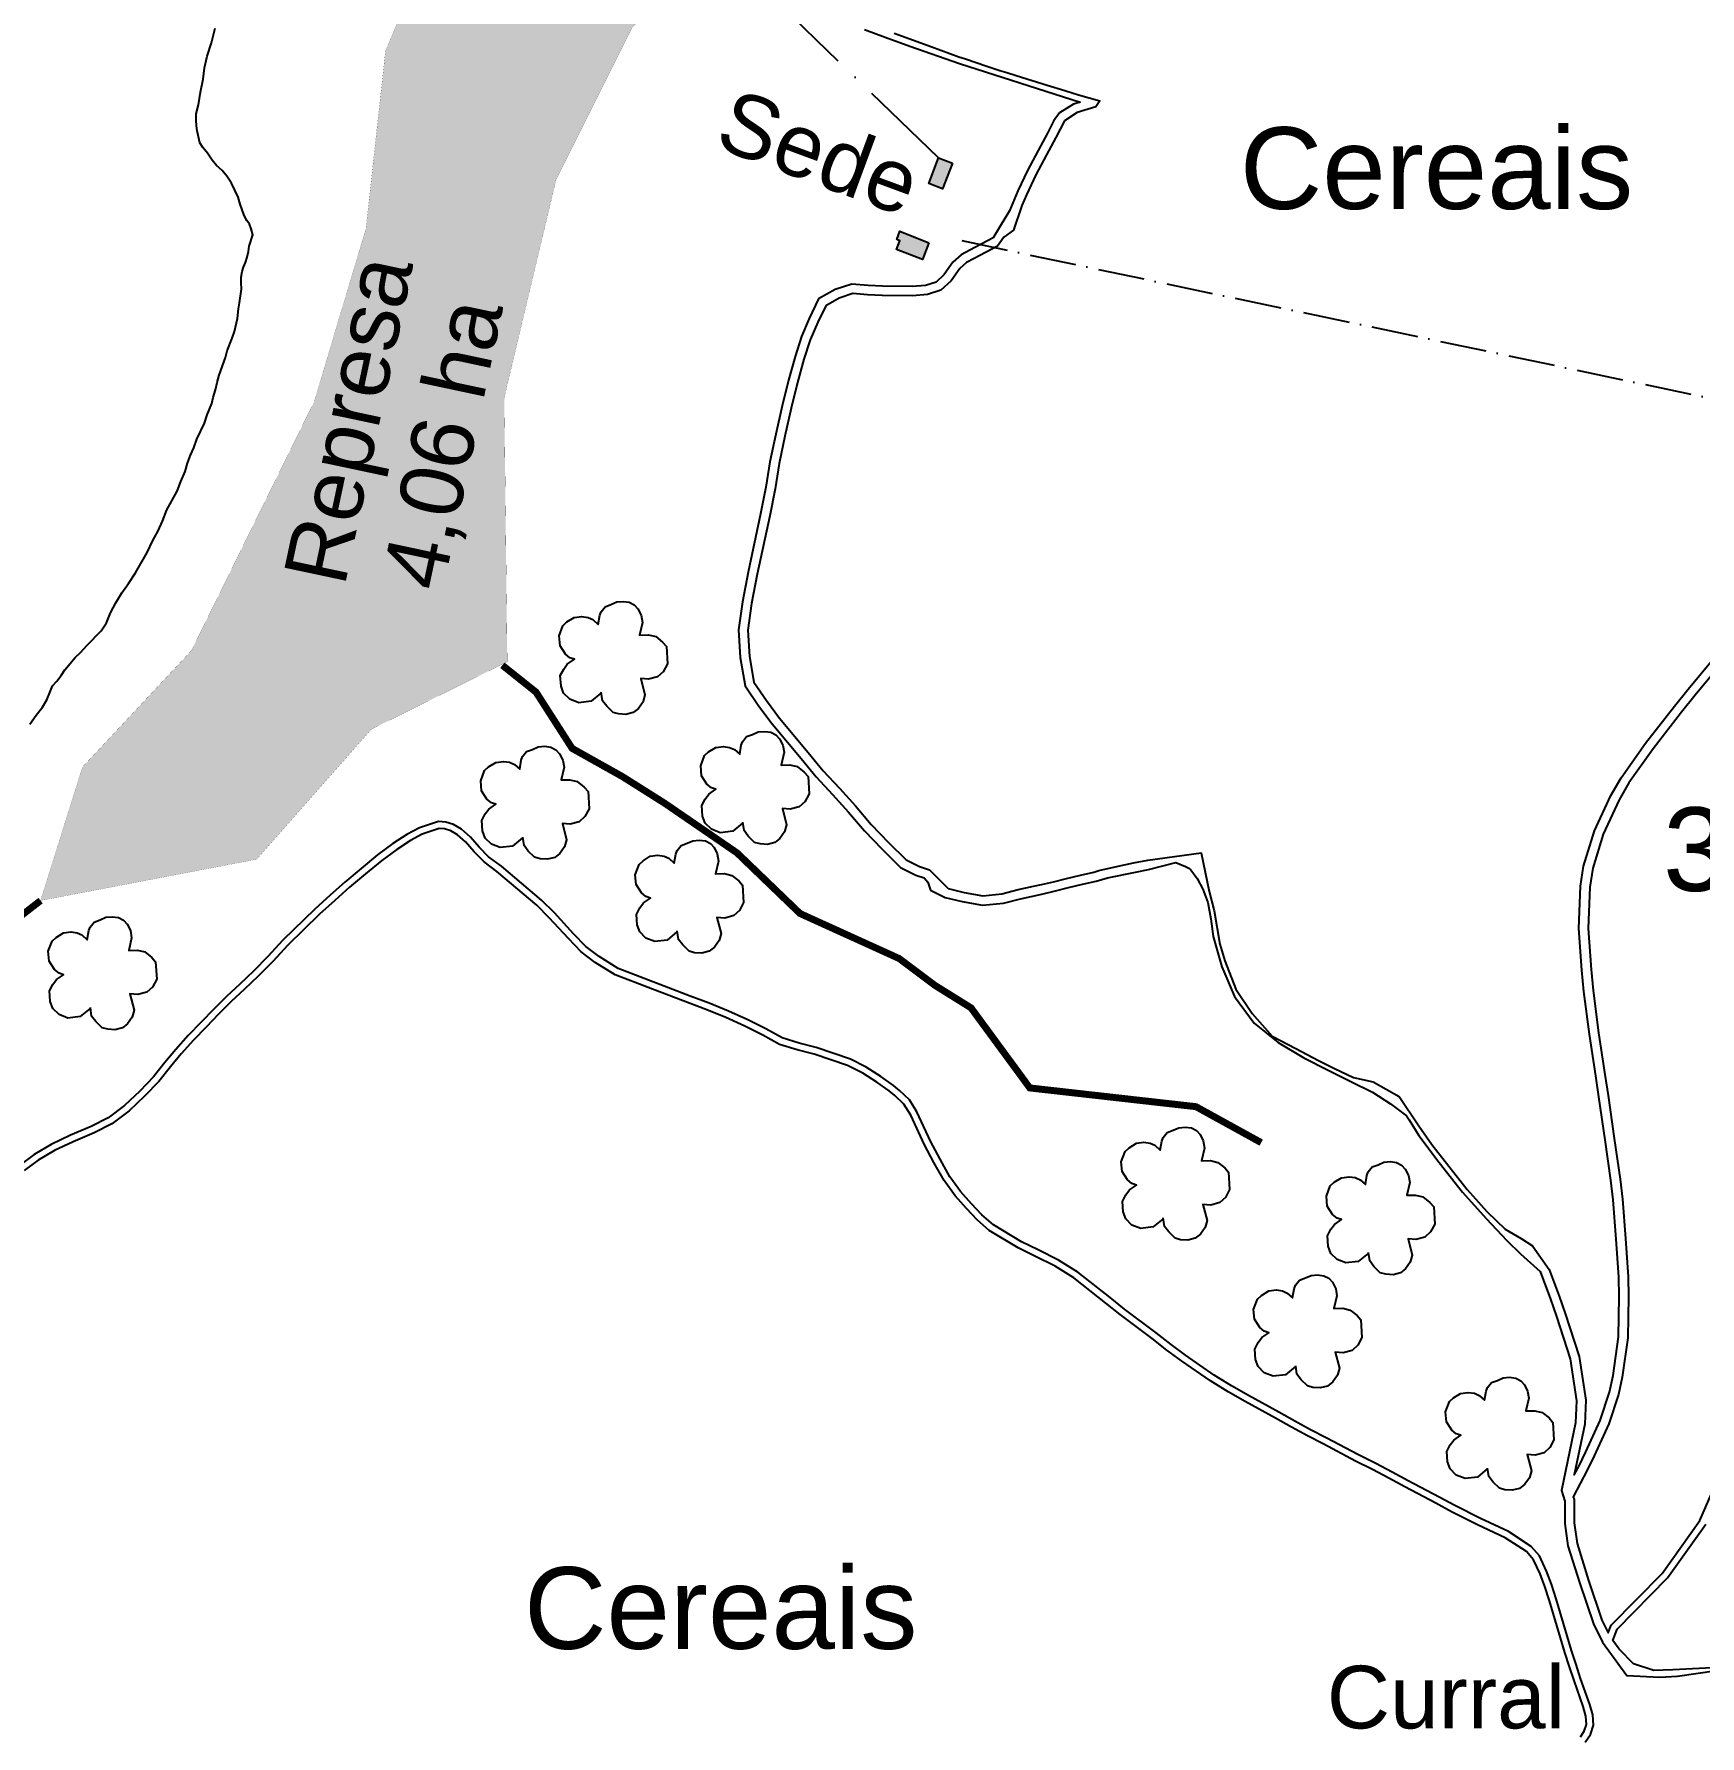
# Model space of a CAD drawing. Header units: inches. Extents: x 729142 to 736360, y 7830028 to 7835131.
# Drawn here: x 731912 to 732629, y 7831917 to 7832650 of the extents above; entities that cross this region are included whole.
import ezdxf
from ezdxf.enums import TextEntityAlignment as Align

# ---------------------------------------------------------------- set-up
doc = ezdxf.new("R2010")
doc.units = ezdxf.units.IN
doc.header["$MEASUREMENT"] = 0
for name, pattern in [('CONTINUO', [0]), ('LIN0', [0]), ('LIN3', [30, 20, -5, 0, -5])]:
    doc.linetypes.add(name, pattern=pattern)
for name, color, linetype in [('0114000387', 1, 'Continuous'), ('0114000387034', 5, 'Continuous'), ('0114000387104', 5, 'Continuous'), ('0114000387155', 5, 'Continuous'), ('_HACHURA REPRESA', 4, 'Continuous'), ('_HACHURA SEDE', 9, 'Continuous'), ('carreador', 94, 'Continuous'), ('CURSOS D AGUA', 174, 'Continuous'), ('MATO', 7, 'Continuous'), ('REDE ELETRICA', 7, 'Continuous'), ('REPRESA', 7, 'Continuous'), ('SEDE', 7, 'Continuous'), ('TEXTOS', 7, 'Continuous')]:
    doc.layers.add(name, color=color, linetype=linetype)
doc.styles.add('ARIAL', font='arial.ttf', dxfattribs={"height": 10})
doc.styles.add('tGArial11', font='arial.ttf', dxfattribs={"height": 0.0017})

msp = doc.modelspace()

# ---------------------------------------------------------------- hatches: boundary and pattern name
at = {"layer": '_HACHURA REPRESA'}
h = msp.add_hatch(color=256, dxfattribs=at)
h.dxf.hatch_style = 1
h.paths.add_polyline_path([(732092.15, 7832713.4), (732062.91, 7832642.78), (732054.5, 7832566.33), (732032.22, 7832491.85), (731979.34, 7832384.57), (731932.39, 7832334.36), (731914.34, 7832276.79), (732007.42, 7832294.58), (732056.81, 7832350.6), (732115.33, 7832379.67), (732114.04, 7832493.5), (732136.39, 7832587.43), (732169.39, 7832653.4), (732196.99, 7832674.29), (732189.82, 7832673.42)])
at = {"layer": '_HACHURA SEDE', "linetype": 'Continuous'}
h = msp.add_hatch(color=256, dxfattribs=at)
h.dxf.hatch_style = 2
h.paths.add_polyline_path([(732296.87, 7832585.77), (732302.86, 7832583.44), (732307.15, 7832594.46), (732301.16, 7832596.78)])
h = msp.add_hatch(color=9, dxfattribs=at)
h.dxf.hatch_style = 2
h.paths.add_polyline_path([(732296.87, 7832585.77), (732302.86, 7832583.44), (732307.15, 7832594.46), (732301.16, 7832596.78)])
h = msp.add_hatch(color=256, dxfattribs=at)
h.dxf.hatch_style = 2
h.paths.add_polyline_path([(732294.15, 7832552.95), (732296.95, 7832560.24), (732284.47, 7832565.18), (732283.12, 7832561.55), (732284.38, 7832561.05), (732282.95, 7832557.36)])
h = msp.add_hatch(color=9, dxfattribs=at)
h.dxf.hatch_style = 2
h.paths.add_polyline_path([(732294.15, 7832552.95), (732296.95, 7832560.24), (732284.47, 7832565.18), (732283.12, 7832561.55), (732284.38, 7832561.05), (732282.95, 7832557.36)])

# ---------------------------------------------------------------- linework, layer by layer
at = {"color": 6}
msp.add_lwpolyline([(731909.75, 7832352.83), (731912.42, 7832356.67), (731915.09, 7832360.14), (731917.06, 7832363.26), (731918.32, 7832366.38), (731919.41, 7832369.32), (731921.36, 7832371.32), (731923.14, 7832373.7), (731924.75, 7832376.26), (731929.19, 7832381.56), (731931.49, 7832383.74), (731934.33, 7832386.84), (731940.36, 7832393.04), (731942.67, 7832396.51), (731944.48, 7832400.74), (731946.81, 7832405.14), (731949.31, 7832409.35), (731952.16, 7832413.37), (731955.2, 7832417.95), (731960.21, 7832426.74), (731962.72, 7832431.88), (731965.05, 7832436.09), (731966.86, 7832440.31), (731968.67, 7832445.09), (731973.14, 7832453.15), (731974.77, 7832457.37), (731976.58, 7832461.6), (731977.67, 7832465.27), (731978.94, 7832468.76), (731980.38, 7832471.88), (731981.66, 7832475.56), (731984.89, 7832482.53), (731986.16, 7832486.02), (731988.15, 7832490.98), (731988.71, 7832493.55), (731989.63, 7832496.86), (731990.37, 7832499.99), (731991.28, 7832503.12), (731994.01, 7832510.83), (731994.74, 7832513.59), (731996.91, 7832519.1), (731997.83, 7832522.04), (731999.12, 7832527.56), (731999.53, 7832531.8), (732000.08, 7832534.38), (732000.86, 7832540.27), (732000.72, 7832543.04), (732000.75, 7832545.44), (732001.13, 7832547.84), (732001.68, 7832549.68), (732002.58, 7832551.69), (732003.31, 7832554.08), (732003.87, 7832556.48), (732004.25, 7832558.69), (732005.71, 7832563.65), (732005.05, 7832566.24), (732004.37, 7832568.28), (732003.17, 7832569.77), (732001.97, 7832572), (732000.28, 7832576.83), (731999.45, 7832579.79), (731996.55, 7832585.92), (731994.49, 7832588.9), (731992.6, 7832591.32), (731990.18, 7832593.57), (731988.29, 7832595.81), (731986.22, 7832598.79), (731984.16, 7832601.21), (731982.96, 7832603.26), (731981.8, 7832608.44), (731981.48, 7832610.66), (731981.34, 7832613.06), (731981.37, 7832615.83), (731982.3, 7832619.69), (731983.24, 7832625.03), (731984.36, 7832630.74), (731984.95, 7832635.53), (731986.07, 7832640.68), (731987.89, 7832646.38), (731989.55, 7832652.64)], dxfattribs=at)
at = {"layer": '0114000387', "linetype": 'CONTINUO'}
for points in [[(732269.23, 7832652.03), (732278.12, 7832648.75), (732288.74, 7832644.89), (732310.18, 7832637.41), (732347.4, 7832625.49), (732362.14, 7832620.84), (732359.19, 7832619.96), (732353.17, 7832616.14), (732350.7, 7832612.59), (732348.04, 7832607.5), (732344.03, 7832599.92), (732339.42, 7832591.31), (732335.32, 7832582.54), (732331.64, 7832574.04), (732327.72, 7832567.34), (732324.58, 7832562.33), (732314.66, 7832557), (732310.82, 7832555.05), (732307.27, 7832551.84), (732303.51, 7832546.52), (732300.04, 7832543.28), (732295.54, 7832541.84), (732289.77, 7832541.35), (732276.95, 7832541.56), (732270.77, 7832541.79), (732263.72, 7832542.36), (732256.65, 7832540.01), (732249.47, 7832535.99), (732245.43, 7832527.6), (732242.11, 7832519.8), (732239.31, 7832511.22), (732236.52, 7832500.99), (732233.73, 7832489.91), (732230.97, 7832477.68), (732228.52, 7832465.82), (732226.75, 7832454.88), (732224.47, 7832443.36), (732219.1, 7832418.25), (732216.66, 7832405.49), (732214.95, 7832393.41), (732215.72, 7832381.54), (732217.8, 7832369.38), (732223.75, 7832360.62), (732229.49, 7832352.94), (732241.89, 7832338), (732248.38, 7832330.1), (732255.46, 7832322.52), (732262.34, 7832314.91), (732269.2, 7832306.86), (732276.67, 7832299.06), (732284.79, 7832291.07), (732291.41, 7832287.77), (732294.92, 7832286.63), (732296.44, 7832284.78), (732297.64, 7832281.26), (732303.93, 7832278.19), (732311.35, 7832276.38), (732320.11, 7832274.84), (732329.15, 7832275.72), (732336.43, 7832277.62), (732345.63, 7832279.62), (732351.53, 7832280.99), (732357.16, 7832282.39), (732363.19, 7832283.8), (732368.97, 7832285.23), (732373.95, 7832286.62), (732385.89, 7832289.08), (732391.54, 7832290.19), (732403.4, 7832293.25), (732407.49, 7832291.49), (732409.24, 7832290.58), (732409.83, 7832290.08), (732412.49, 7832286.26), (732414.96, 7832281.77), (732417.05, 7832275.96), (732418.39, 7832268.97), (732419.36, 7832261.39), (732423.17, 7832248.19), (732428.55, 7832235.53), (732437.08, 7832223.92), (732447.35, 7832215.65), (732458.49, 7832209.04), (732468.92, 7832203.75), (732478.94, 7832198.73), (732488.11, 7832194.23), (732495.76, 7832189.25), (732502.66, 7832184.02), (732503.84, 7832182.35), (732508.04, 7832175.64), (732516.69, 7832163.9), (732526.88, 7832151.17), (732537.06, 7832139.84), (732545.84, 7832130.35), (732551.8, 7832124.55), (732560.22, 7832116.92), (732564.75, 7832105.03), (732567.3, 7832097.63), (732573.17, 7832079.43), (732575.97, 7832061.33), (732575.55, 7832051.72), (732569.44, 7832022.6), (732570.85, 7832018.07), (732570.9, 7832008.4), (732572.25, 7831998.85), (732577.3, 7831982.62), (732583.17, 7831965.2), (732587.15, 7831957.24), (732597.53, 7831942.87), (732611.86, 7831942.16), (732619.49, 7831942.63), (732636.23, 7831945.03)], [(732579.58, 7831914.17), (732581.99, 7831917.54), (732583.2, 7831921.5), (732582.98, 7831925.94), (732581.64, 7831930.47), (732577.7, 7831941.69), (732575.8, 7831947.64), (732573.8, 7831953.75), (732571.87, 7831959.97), (732567.13, 7831975.93), (732565.08, 7831982.21), (732563.01, 7831987.85), (732559.91, 7831994.42), (732556.45, 7831998.55), (732546.69, 7832004.93), (732534.53, 7832010.6), (732523.5, 7832016.13), (732516.75, 7832019.77), (732503.34, 7832026.82), (732496.56, 7832030.6), (732489.44, 7832034.32), (732482.06, 7832038.01), (732468.14, 7832045.33), (732461.39, 7832048.79), (732454.57, 7832052.52), (732447.67, 7832056.37), (732434.64, 7832063.58), (732427.37, 7832067.76), (732419.85, 7832072.33), (732407.54, 7832080.92), (732401.28, 7832085.5), (732394.93, 7832090.51), (732381.21, 7832100.78), (732374.99, 7832105.73), (732361.17, 7832116.68), (732352.83, 7832121.86), (732344, 7832126.29), (732336.84, 7832129.82), (732324.76, 7832137.03), (732319.84, 7832141.34), (732315.33, 7832146.21), (732310.56, 7832151.5), (732306.05, 7832157.81), (732301.75, 7832165.38), (732297.83, 7832172.85), (732291.83, 7832185.73), (732288.56, 7832191.02), (732284.28, 7832195.04), (732281.68, 7832197.18), (732276.23, 7832201.02), (732269.99, 7832205.03), (732263.14, 7832208.53), (732248.44, 7832213.54), (732241.08, 7832215.41), (732233.81, 7832217.64), (732226.78, 7832221.5), (732218.98, 7832225.4), (732210.7, 7832229.19), (732202.35, 7832232.58), (732194.07, 7832235.64), (732163.1, 7832247.55), (732154.9, 7832252.64), (732149.19, 7832256.97), (732143.85, 7832262.48), (732135.64, 7832271.45), (732130.15, 7832277), (732112.8, 7832291.65), (732107.34, 7832295.71), (732103.28, 7832299.84), (732099.45, 7832304.16), (732095.69, 7832307.57), (732092.22, 7832309.64), (732088.84, 7832310.61), (732085.74, 7832310.86), (732077.52, 7832308.21), (732072.16, 7832305.29), (732066.08, 7832301.32), (732059.46, 7832296.49), (732052.43, 7832290.67), (732045.43, 7832284.78), (732039.04, 7832279.11), (732032.46, 7832273.08), (732018.73, 7832259.67), (732012.19, 7832252.68), (732005.98, 7832246.33), (732000.16, 7832240.78), (731994.41, 7832235.48), (731988.81, 7832229.92), (731983.57, 7832224.38), (731977.96, 7832218.71), (731972.59, 7832212.69), (731967.9, 7832207.02), (731962.96, 7832200.88), (731957.03, 7832194.67), (731950.49, 7832188.57), (731943.39, 7832183.13), (731936.11, 7832179.45), (731927.16, 7832175.66), (731918.96, 7832171.77), (731911.63, 7832167.43), (731905.39, 7832162.84)]]:
    msp.add_lwpolyline(points, dxfattribs=at)
at = {"layer": '0114000387034', "linetype": 'LIN0', "ltscale": 3, "flags": 128}
msp.add_lwpolyline([(732781.57, 7832379.6), (732794.8, 7832388.83), (732794.25, 7832393.05), (732792.57, 7832404.6), (732791.56, 7832410.55), (732789.2, 7832422.79), (732786.91, 7832435.77), (732785.83, 7832442.01), (732783.81, 7832453.97), (732782.27, 7832465.66), (732781.17, 7832473.26), (732768.49, 7832477.64), (732752.7, 7832483.2), (732740.48, 7832480.66), (732731.71, 7832475.04), (732728.11, 7832471.88), (732722.5, 7832464.84), (732715.62, 7832456.48), (732711.18, 7832452.13), (732700.31, 7832443.08), (732687.27, 7832430.27), (732681.08, 7832423.94), (732669.37, 7832411.46), (732657.23, 7832398.84), (732651.01, 7832392.3), (732638.27, 7832378.77), (732627.08, 7832365.33), (732621.2, 7832358.01), (732608.88, 7832342.2), (732598.52, 7832327.54), (732594.23, 7832320.2), (732587.42, 7832305.48), (732582.91, 7832290.69), (732581.62, 7832282.56), (732580.98, 7832264.82), (732582.19, 7832247.09), (732583.08, 7832238.09), (732585.45, 7832219.79), (732588.19, 7832201.9), (732589.54, 7832192.8), (732592.17, 7832174.27), (732594.7, 7832156.82), (732595.67, 7832148.19), (732597, 7832131.14), (732598.12, 7832114.75), (732598.32, 7832106.21), (732598, 7832088.46), (732595.58, 7832071.41), (732593.94, 7832063.98), (732589.81, 7832051.33), (732583.56, 7832037.6), (732580.57, 7832031.45), (732574.48, 7832019.87), (732574.85, 7832018.69), (732574.9, 7832008.69), (732576.16, 7831999.73), (732581.1, 7831983.86), (732586.88, 7831966.74), (732589.58, 7831961.32), (732590.82, 7831964.57), (732612.77, 7831986.93), (732628.99, 7832009.65), (732637.83, 7832029.8), (732651.95, 7832075.51), (732655.42, 7832088), (732660.27, 7832113.98), (732662.92, 7832140.21), (732663.74, 7832165.61), (732663.49, 7832188.92), (732669.8, 7832234.52), (732676.3, 7832258.7), (732685.39, 7832282.32), (732705.27, 7832312.67), (732720.83, 7832330.84), (732738.27, 7832347.07), (732763.49, 7832367.79), (732777.35, 7832378.57)], close=True, dxfattribs=at)
at = {"layer": '0114000387104', "ltscale": 0.1}
msp.add_lwpolyline([(732281.98, 7832650.55), (732298.21, 7832644.68), (732309.85, 7832640.37), (732312.73, 7832639.4), (732321.98, 7832636.28), (732327.51, 7832634.5), (732330.53, 7832633.53), (732334.52, 7832632.24), (732347.88, 7832628.08), (732355.58, 7832625.75), (732358.63, 7832624.82), (732361.38, 7832623.98), (732370.55, 7832621.33), (732368.94, 7832618.71), (732360.87, 7832616.28), (732355.31, 7832612.76), (732351.58, 7832605.63), (732347.56, 7832598.04), (732342.99, 7832589.52), (732338.97, 7832580.9), (732336.93, 7832576.2), (732333.42, 7832565.63), (732329.26, 7832562.65), (732326.48, 7832558.8), (732316.51, 7832553.45), (732313.11, 7832551.73), (732310.28, 7832549.17), (732306.54, 7832543.88), (732302.12, 7832539.74), (732296.33, 7832537.89), (732289.9, 7832537.35), (732276.85, 7832537.56), (732270.54, 7832537.8), (732264.21, 7832538.31), (732258.28, 7832536.33), (732252.53, 7832533.11), (732249.07, 7832525.94), (732245.86, 7832518.39), (732243.15, 7832510.07), (732240.39, 7832499.97), (732237.62, 7832488.98), (732234.88, 7832476.84), (732232.46, 7832465.1), (732230.69, 7832454.17), (732228.39, 7832442.55), (732223.02, 7832417.45), (732220.6, 7832404.83), (732218.97, 7832393.26), (732219.69, 7832382), (732221.59, 7832370.91), (732227.01, 7832362.94), (732232.63, 7832355.42), (732244.98, 7832340.54), (732251.39, 7832332.74), (732258.4, 7832325.23), (732265.35, 7832317.55), (732272.17, 7832309.54), (732279.52, 7832301.87), (732287.15, 7832294.37), (732292.93, 7832291.48), (732297.28, 7832290.07), (732305.3, 7832281.97), (732312.17, 7832280.3), (732320.27, 7832278.87), (732328.45, 7832279.67), (732335.49, 7832281.51), (732342.09, 7832282.95), (732345.5, 7832283.7), (732350.6, 7832284.88), (732356.22, 7832286.28), (732362.25, 7832287.69), (732367.96, 7832289.1), (732370.12, 7832289.7), (732378.45, 7832291.62), (732385.1, 7832293), (732391.32, 7832294.22), (732414.25, 7832297.36), (732417.66, 7832280.78), (732419.88, 7832272.45), (732422.31, 7832258.05), (732424.4, 7832250.86), (732429.11, 7832238.56), (732436.25, 7832228.1), (732444.8, 7832218.31), (732455.08, 7832213.05), (732464.82, 7832207.91), (732471.69, 7832204.39), (732479.93, 7832200.64), (732488.4, 7832198.68), (732499.52, 7832192.45), (732507.95, 7832179.71), (732513.65, 7832171.69), (732520.86, 7832162.34), (732528.82, 7832152.32), (732537.25, 7832142.87), (732545.18, 7832135.22), (732552.12, 7832131.19), (732556.9, 7832128.1), (732564.15, 7832117.83), (732568.51, 7832106.39), (732571.1, 7832098.9), (732577.08, 7832080.36), (732579.99, 7832061.55), (732579.53, 7832051.21), (732574.93, 7832029.32), (732577, 7832033.25), (732579.94, 7832039.3), (732586.08, 7832052.78), (732590.08, 7832065.04), (732591.64, 7832072.12), (732594.01, 7832088.78), (732594.32, 7832106.2), (732594.13, 7832114.56), (732593.01, 7832130.85), (732591.68, 7832147.81), (732590.73, 7832156.31), (732588.21, 7832173.71), (732585.58, 7832192.22), (732584.24, 7832201.3), (732581.48, 7832219.23), (732579.1, 7832237.63), (732578.2, 7832246.76), (732576.98, 7832264.75), (732577.63, 7832282.95), (732579, 7832291.59), (732583.68, 7832306.91), (732590.68, 7832322.05), (732595.16, 7832329.71), (732605.66, 7832344.58), (732618.06, 7832360.5), (732623.98, 7832367.86), (732635.28, 7832381.42)], dxfattribs=at)
at = {"layer": '0114000387155', "linetype": 'CONTINUO', "elevation": 704.47}
msp.add_lwpolyline([(732634.38, 7831946.3), (732617.43, 7831945.43), (732609.23, 7831945.1), (732600.46, 7831947.95), (732594.23, 7831954.27), (732591.53, 7831958.01), (732593.4, 7831962.92), (732615.07, 7831984.99), (732631.61, 7832008.16)], dxfattribs=at)
at = {"layer": 'carreador', "color": 94}
msp.add_lwpolyline([(732577.6, 7831916.56), (732579.27, 7831918.88), (732580.18, 7831921.87), (732580, 7831925.43), (732578.78, 7831929.55), (732574.86, 7831940.73), (732572.94, 7831946.72), (732570.94, 7831952.83), (732569, 7831959.1), (732564.27, 7831975.04), (732562.25, 7831981.23), (732560.24, 7831986.69), (732557.36, 7831992.79), (732554.43, 7831996.29), (732545.23, 7832002.31), (732533.22, 7832007.9), (732522.12, 7832013.47), (732515.34, 7832017.12), (732501.91, 7832024.18), (732495.13, 7832027.96), (732488.08, 7832031.65), (732480.69, 7832035.34), (732466.75, 7832042.67), (732459.98, 7832046.14), (732453.12, 7832049.89), (732446.21, 7832053.74), (732433.16, 7832060.97), (732425.84, 7832065.18), (732418.21, 7832069.82), (732405.8, 7832078.48), (732399.47, 7832083.11), (732393.1, 7832088.13), (732379.38, 7832098.41), (732373.13, 7832103.38), (732359.45, 7832114.22), (732351.36, 7832119.24), (732342.67, 7832123.6), (732335.4, 7832127.19), (732322.99, 7832134.59), (732317.75, 7832139.18), (732313.11, 7832144.19), (732308.22, 7832149.62), (732303.51, 7832156.19), (732299.12, 7832163.94), (732295.14, 7832171.52), (732289.19, 7832184.3), (732286.22, 7832189.1), (732282.3, 7832192.78), (732279.86, 7832194.79), (732274.55, 7832198.53), (732268.5, 7832202.42), (732261.97, 7832205.76), (732247.59, 7832210.66), (732240.27, 7832212.52), (732232.64, 7832214.86), (732225.39, 7832218.84), (732217.69, 7832222.69), (732209.51, 7832226.43), (732201.27, 7832229.78), (732193.01, 7832232.83), (732176.1, 7832239.34), (732161.76, 7832244.85), (732153.2, 7832250.16), (732147.19, 7832254.71), (732141.67, 7832260.42), (732133.47, 7832269.38), (732128.11, 7832274.8), (732110.93, 7832289.3), (732105.36, 7832293.44), (732101.09, 7832297.79), (732097.32, 7832302.05), (732093.9, 7832305.14), (732091.02, 7832306.86), (732088.3, 7832307.64), (732086.09, 7832307.82), (732078.71, 7832305.44), (732073.69, 7832302.71), (732067.79, 7832298.85), (732061.3, 7832294.12), (732054.35, 7832288.37), (732047.39, 7832282.51), (732041.05, 7832276.88), (732034.52, 7832270.9), (732020.88, 7832257.58), (732014.35, 7832250.61), (732008.09, 7832244.2), (732002.22, 7832238.59), (731996.49, 7832233.31), (731990.95, 7832227.82), (731985.72, 7832222.29), (731980.15, 7832216.66), (731974.86, 7832210.74), (731970.23, 7832205.12), (731965.22, 7832198.9), (731959.14, 7832192.54), (731952.43, 7832186.28), (731945, 7832180.57), (731937.38, 7832176.73), (731928.39, 7832172.92), (731920.38, 7832169.11), (731913.28, 7832164.92), (731907.32, 7832160.54)], dxfattribs=at)
at = {"layer": 'CURSOS D AGUA', "color": 174, "ltscale": 0.75, "const_width": 3}
for points in [[(732440.11, 7832172.51), (732412.01, 7832188), (732340.44, 7832196.07), (732315.11, 7832230.58), (732299.6, 7832240.25), (732284.1, 7832251.86), (732241.46, 7832271.22), (732214.33, 7832297.35), (732183.32, 7832318.63), (732164.91, 7832330.25), (732164.91, 7832330.25), (732143.29, 7832342.37), (732127.78, 7832366.56), (732113.25, 7832378.18), (732113.25, 7832378.18), (732113.25, 7832378.18)], [(730909.08, 7831750.94), (731069.9, 7831833.36), (731125.97, 7831856.94), (731161.38, 7831868.72), (731205.64, 7831886.4), (731229.25, 7831886.4), (731276.46, 7831892.3), (731314.83, 7831904.08), (731338.43, 7831909.98), (731362.04, 7831921.76), (731382.7, 7831927.66), (731409.25, 7831936.5), (731435.81, 7831945.34), (731483.02, 7831954.18), (731542.04, 7831957.13), (731586.31, 7831960.07), (731630.57, 7831980.7), (731668.93, 7832010.17), (731701.39, 7832051.42), (731814.12, 7832198.87), (731914.34, 7832276.79)]]:
    msp.add_lwpolyline(points, dxfattribs=at)
at = {"layer": 'MATO', "color": 94, "linetype": 'CONTINUO'}
for points in [[(732155.68, 7832366.19, 0), (732151.48, 7832362.66, 0), (732146.13, 7832362.04, 0), (732142.32, 7832363.52, 0), (732139.62, 7832366.18, 0), (732138.5, 7832369.22, 0), (732138.2, 7832373.71, 0), (732139.66, 7832376.55, 0), (732141.19, 7832378.65, 0), (732144.27, 7832380.74, 0), (732142.31, 7832381.36, 0), (732140.38, 7832382.96, 0), (732138.11, 7832386.54, 0), (732137.7, 7832390.8, 0), (732139.34, 7832395.24, 0), (732141.06, 7832396.83, 0), (732144.2, 7832398.75, 0), (732147.5, 7832399.19, 0), (732150.14, 7832398.81, 0), (732152.22, 7832397.85, 0), (732154.5, 7832395.81, 0), (732155.19, 7832399.71, 0), (732155.77, 7832401.26, 0), (732157.48, 7832403.42, 0), (732160.02, 7832404.35, 0), (732162.5, 7832405.46, 0), (732165.29, 7832405.71, 0), (732167.92, 7832405.33, 0), (732170.07, 7832404.2, 0), (732171.66, 7832402.48, 0), (732173.05, 7832399.73, 0), (732173.6, 7832396.67, 0), (732172.33, 7832391.22, 0), (732176.15, 7832391.27, 0), (732179.31, 7832390.51, 0), (732182.29, 7832388.15, 0), (732183.95, 7832386.27, 0), (732184.39, 7832378.76, 0), (732182.55, 7832375.39, 0), (732180.11, 7832373.15, 0), (732176.26, 7832372.13, 0), (732172.88, 7832372.42, 0), (732174.68, 7832365.41, 0), (732173.86, 7832362.42, 0), (732171.83, 7832359.57, 0), (732169.6, 7832357.79, 0), (732166.42, 7832357.01, 0), (732163.28, 7832357.2, 0), (732160.92, 7832357.87, 0), (732158.22, 7832360.52, 0), (732156.38, 7832362.92, 0), (732155.82, 7832366.55, 0)], [(732216.66, 7832310.19, 0), (732212.45, 7832306.66, 0), (732207.11, 7832306.04, 0), (732203.3, 7832307.52, 0), (732200.6, 7832310.17, 0), (732199.48, 7832313.22, 0), (732199.18, 7832317.71, 0), (732200.63, 7832320.55, 0), (732202.17, 7832322.65, 0), (732205.25, 7832324.73, 0), (732203.29, 7832325.36, 0), (732201.36, 7832326.95, 0), (732199.09, 7832330.53, 0), (732198.68, 7832334.8, 0), (732200.32, 7832339.24, 0), (732202.04, 7832340.83, 0), (732205.18, 7832342.75, 0), (732208.48, 7832343.19, 0), (732211.11, 7832342.81, 0), (732213.2, 7832341.85, 0), (732215.48, 7832339.81, 0), (732216.17, 7832343.7, 0), (732216.75, 7832345.26, 0), (732218.45, 7832347.42, 0), (732221, 7832348.35, 0), (732223.47, 7832349.45, 0), (732226.26, 7832349.71, 0), (732228.9, 7832349.33, 0), (732231.04, 7832348.2, 0), (732232.64, 7832346.48, 0), (732234.03, 7832343.73, 0), (732234.57, 7832340.67, 0), (732233.31, 7832335.21, 0), (732237.13, 7832335.27, 0), (732240.29, 7832334.51, 0), (732243.27, 7832332.15, 0), (732244.92, 7832330.26, 0), (732245.37, 7832322.75, 0), (732243.53, 7832319.39, 0), (732241.08, 7832317.15, 0), (732237.23, 7832316.12, 0), (732233.86, 7832316.42, 0), (732235.66, 7832309.41, 0), (732234.83, 7832306.42, 0), (732232.81, 7832303.56, 0), (732230.57, 7832301.79, 0), (732227.4, 7832301.01, 0), (732224.26, 7832301.2, 0), (732221.9, 7832301.87, 0), (732219.19, 7832304.52, 0), (732217.36, 7832306.92, 0), (732216.79, 7832310.55, 0)], [(732121.89, 7832303.76, 0), (732117.68, 7832300.23, 0), (732112.33, 7832299.61, 0), (732108.52, 7832301.09, 0), (732105.82, 7832303.75, 0), (732104.71, 7832306.79, 0), (732104.4, 7832311.29, 0), (732105.86, 7832314.12, 0), (732107.4, 7832316.22, 0), (732110.48, 7832318.31, 0), (732108.52, 7832318.93, 0), (732106.59, 7832320.53, 0), (732104.31, 7832324.11, 0), (732103.9, 7832328.37, 0), (732105.54, 7832332.81, 0), (732107.27, 7832334.4, 0), (732110.41, 7832336.32, 0), (732113.7, 7832336.76, 0), (732116.34, 7832336.39, 0), (732118.42, 7832335.42, 0), (732120.71, 7832333.38, 0), (732121.39, 7832337.28, 0), (732121.97, 7832338.84, 0), (732123.68, 7832341, 0), (732126.22, 7832341.93, 0), (732128.7, 7832343.03, 0), (732131.49, 7832343.28, 0), (732134.13, 7832342.91, 0), (732136.27, 7832341.77, 0), (732137.86, 7832340.06, 0), (732139.25, 7832337.3, 0), (732139.8, 7832334.24, 0), (732138.53, 7832328.79, 0), (732142.36, 7832328.85, 0), (732145.52, 7832328.09, 0), (732148.5, 7832325.73, 0), (732150.15, 7832323.84, 0), (732150.6, 7832316.33, 0), (732148.75, 7832312.97, 0), (732146.31, 7832310.73, 0), (732142.46, 7832309.7, 0), (732139.08, 7832310, 0), (732140.89, 7832302.98, 0), (732140.06, 7832299.99, 0), (732138.03, 7832297.14, 0), (732135.8, 7832295.36, 0), (732132.63, 7832294.58, 0), (732129.48, 7832294.77, 0), (732127.12, 7832295.44, 0), (732124.42, 7832298.1, 0), (732122.58, 7832300.49, 0), (732122.02, 7832304.12, 0)], [(732188.46, 7832263.34, 0), (732184.25, 7832259.81, 0), (732178.9, 7832259.19, 0), (732175.09, 7832260.67, 0), (732172.39, 7832263.32, 0), (732171.27, 7832266.37, 0), (732170.97, 7832270.86, 0), (732172.43, 7832273.7, 0), (732173.97, 7832275.8, 0), (732177.04, 7832277.89, 0), (732175.09, 7832278.51, 0), (732173.16, 7832280.11, 0), (732170.88, 7832283.69, 0), (732170.47, 7832287.95, 0), (732172.11, 7832292.39, 0), (732173.84, 7832293.98, 0), (732176.97, 7832295.9, 0), (732180.27, 7832296.34, 0), (732182.91, 7832295.96, 0), (732184.99, 7832295, 0), (732187.28, 7832292.96, 0), (732187.96, 7832296.86, 0), (732188.54, 7832298.41, 0), (732190.25, 7832300.57, 0), (732192.79, 7832301.5, 0), (732195.27, 7832302.6, 0), (732198.06, 7832302.86, 0), (732200.7, 7832302.48, 0), (732202.84, 7832301.35, 0), (732204.43, 7832299.63, 0), (732205.82, 7832296.88, 0), (732206.37, 7832293.82, 0), (732205.1, 7832288.37, 0), (732208.92, 7832288.42, 0), (732212.09, 7832287.66, 0), (732215.07, 7832285.3, 0), (732216.72, 7832283.42, 0), (732217.17, 7832275.9, 0), (732215.32, 7832272.54, 0), (732212.88, 7832270.3, 0), (732209.03, 7832269.27, 0), (732205.65, 7832269.57, 0), (732207.45, 7832262.56, 0), (732206.63, 7832259.57, 0), (732204.6, 7832256.72, 0), (732202.37, 7832254.94, 0), (732199.2, 7832254.16, 0), (732196.05, 7832254.35, 0), (732193.69, 7832255.02, 0), (732190.99, 7832257.67, 0), (732189.15, 7832260.07, 0), (732188.59, 7832263.7, 0)], [(731935.64, 7832230.32, 0), (731931.43, 7832226.79, 0), (731926.09, 7832226.18, 0), (731922.28, 7832227.66, 0), (731919.57, 7832230.31, 0), (731918.46, 7832233.35, 0), (731918.16, 7832237.85, 0), (731919.61, 7832240.69, 0), (731921.15, 7832242.78, 0), (731924.23, 7832244.87, 0), (731922.27, 7832245.5, 0), (731920.34, 7832247.09, 0), (731918.07, 7832250.67, 0), (731917.66, 7832254.93, 0), (731919.3, 7832259.37, 0), (731921.02, 7832260.96, 0), (731924.16, 7832262.88, 0), (731927.46, 7832263.32, 0), (731930.09, 7832262.95, 0), (731932.17, 7832261.98, 0), (731934.46, 7832259.94, 0), (731935.15, 7832263.84, 0), (731935.73, 7832265.4, 0), (731937.43, 7832267.56, 0), (731939.97, 7832268.49, 0), (731942.45, 7832269.59, 0), (731945.24, 7832269.85, 0), (731947.88, 7832269.47, 0), (731950.02, 7832268.34, 0), (731951.61, 7832266.62, 0), (731953.01, 7832263.87, 0), (731953.55, 7832260.81, 0), (731952.29, 7832255.35, 0), (731956.11, 7832255.41, 0), (731959.27, 7832254.65, 0), (731962.25, 7832252.29, 0), (731963.9, 7832250.4, 0), (731964.35, 7832242.89, 0), (731962.51, 7832239.53, 0), (731960.06, 7832237.29, 0), (731956.21, 7832236.26, 0), (731952.84, 7832236.56, 0), (731954.64, 7832229.54, 0), (731953.81, 7832226.56, 0), (731951.78, 7832223.7, 0), (731949.55, 7832221.92, 0), (731946.38, 7832221.14, 0), (731943.24, 7832221.33, 0), (731940.88, 7832222, 0), (731938.17, 7832224.66, 0), (731936.33, 7832227.05, 0), (731935.77, 7832230.69, 0)], [(732397.81, 7832139.69, 0), (732393.6, 7832136.16, 0), (732388.25, 7832135.54, 0), (732384.44, 7832137.02, 0), (732381.74, 7832139.67, 0), (732380.62, 7832142.72, 0), (732380.32, 7832147.21, 0), (732381.78, 7832150.05, 0), (732383.32, 7832152.15, 0), (732386.39, 7832154.24, 0), (732384.44, 7832154.86, 0), (732382.51, 7832156.46, 0), (732380.23, 7832160.03, 0), (732379.82, 7832164.3, 0), (732381.46, 7832168.74, 0), (732383.18, 7832170.33, 0), (732386.32, 7832172.25, 0), (732389.62, 7832172.69, 0), (732392.26, 7832172.31, 0), (732394.34, 7832171.35, 0), (732396.63, 7832169.31, 0), (732397.31, 7832173.2, 0), (732397.89, 7832174.76, 0), (732399.6, 7832176.92, 0), (732402.14, 7832177.85, 0), (732404.62, 7832178.95, 0), (732407.41, 7832179.21, 0), (732410.04, 7832178.83, 0), (732412.19, 7832177.7, 0), (732413.78, 7832175.98, 0), (732415.17, 7832173.23, 0), (732415.72, 7832170.17, 0), (732414.45, 7832164.72, 0), (732418.27, 7832164.77, 0), (732421.44, 7832164.01, 0), (732424.42, 7832161.65, 0), (732426.07, 7832159.76, 0), (732426.52, 7832152.25, 0), (732424.67, 7832148.89, 0), (732422.23, 7832146.65, 0), (732418.38, 7832145.62, 0), (732415, 7832145.92, 0), (732416.8, 7832138.91, 0), (732415.98, 7832135.92, 0), (732413.95, 7832133.06, 0), (732411.72, 7832131.29, 0), (732408.55, 7832130.51, 0), (732405.4, 7832130.7, 0), (732403.04, 7832131.37, 0), (732400.34, 7832134.02, 0), (732398.5, 7832136.42, 0), (732397.94, 7832140.05, 0)], [(732486.14, 7832124.8, 0), (732481.94, 7832121.27, 0), (732476.59, 7832120.66, 0), (732472.78, 7832122.14, 0), (732470.08, 7832124.79, 0), (732468.96, 7832127.84, 0), (732468.66, 7832132.33, 0), (732470.12, 7832135.17, 0), (732471.65, 7832137.26, 0), (732474.73, 7832139.35, 0), (732472.77, 7832139.98, 0), (732470.84, 7832141.57, 0), (732468.57, 7832145.15, 0), (732468.16, 7832149.41, 0), (732469.8, 7832153.85, 0), (732471.52, 7832155.44, 0), (732474.66, 7832157.36, 0), (732477.96, 7832157.8, 0), (732480.6, 7832157.43, 0), (732482.68, 7832156.46, 0), (732484.96, 7832154.42, 0), (732485.65, 7832158.32, 0), (732486.23, 7832159.88, 0), (732487.94, 7832162.04, 0), (732490.48, 7832162.97, 0), (732492.96, 7832164.07, 0), (732495.75, 7832164.33, 0), (732498.38, 7832163.95, 0), (732500.53, 7832162.82, 0), (732502.12, 7832161.1, 0), (732503.51, 7832158.35, 0), (732504.06, 7832155.29, 0), (732502.79, 7832149.83, 0), (732506.61, 7832149.89, 0), (732509.77, 7832149.13, 0), (732512.75, 7832146.77, 0), (732514.41, 7832144.88, 0), (732514.85, 7832137.37, 0), (732513.01, 7832134.01, 0), (732510.57, 7832131.77, 0), (732506.72, 7832130.74, 0), (732503.34, 7832131.04, 0), (732505.14, 7832124.02, 0), (732504.32, 7832121.04, 0), (732502.29, 7832118.18, 0), (732500.06, 7832116.4, 0), (732496.88, 7832115.62, 0), (732493.74, 7832115.81, 0), (732491.38, 7832116.48, 0), (732488.68, 7832119.14, 0), (732486.84, 7832121.53, 0), (732486.28, 7832125.17, 0)], [(732454.82, 7832076.05, 0), (732450.61, 7832072.52, 0), (732445.26, 7832071.9, 0), (732441.45, 7832073.38, 0), (732438.75, 7832076.04, 0), (732437.63, 7832079.08, 0), (732437.33, 7832083.57, 0), (732438.79, 7832086.41, 0), (732440.33, 7832088.51, 0), (732443.4, 7832090.6, 0), (732441.44, 7832091.22, 0), (732439.51, 7832092.82, 0), (732437.24, 7832096.4, 0), (732436.83, 7832100.66, 0), (732438.47, 7832105.1, 0), (732440.19, 7832106.69, 0), (732443.33, 7832108.61, 0), (732446.63, 7832109.05, 0), (732449.27, 7832108.67, 0), (732451.35, 7832107.71, 0), (732453.64, 7832105.67, 0), (732454.32, 7832109.57, 0), (732454.9, 7832111.12, 0), (732456.61, 7832113.28, 0), (732459.15, 7832114.21, 0), (732461.63, 7832115.32, 0), (732464.42, 7832115.57, 0), (732467.05, 7832115.19, 0), (732469.2, 7832114.06, 0), (732470.79, 7832112.34, 0), (732472.18, 7832109.59, 0), (732472.73, 7832106.53, 0), (732471.46, 7832101.08, 0), (732475.28, 7832101.14, 0), (732478.44, 7832100.38, 0), (732481.42, 7832098.01, 0), (732483.08, 7832096.13, 0), (732483.52, 7832088.62, 0), (732481.68, 7832085.25, 0), (732479.24, 7832083.01, 0), (732475.39, 7832081.99, 0), (732472.01, 7832082.28, 0), (732473.81, 7832075.27, 0), (732472.99, 7832072.28, 0), (732470.96, 7832069.43, 0), (732468.73, 7832067.65, 0), (732465.56, 7832066.87, 0), (732462.41, 7832067.06, 0), (732460.05, 7832067.73, 0), (732457.35, 7832070.38, 0), (732455.51, 7832072.78, 0), (732454.95, 7832076.41, 0)], [(732537.5, 7832031.91, 0), (732533.3, 7832028.38, 0), (732527.95, 7832027.76, 0), (732524.14, 7832029.25, 0), (732521.44, 7832031.9, 0), (732520.32, 7832034.94, 0), (732520.02, 7832039.44, 0), (732521.48, 7832042.27, 0), (732523.01, 7832044.37, 0), (732526.09, 7832046.46, 0), (732524.13, 7832047.09, 0), (732522.2, 7832048.68, 0), (732519.93, 7832052.26, 0), (732519.52, 7832056.52, 0), (732521.16, 7832060.96, 0), (732522.88, 7832062.55, 0), (732526.02, 7832064.47, 0), (732529.32, 7832064.91, 0), (732531.95, 7832064.54, 0), (732534.04, 7832063.57, 0), (732536.32, 7832061.53, 0), (732537.01, 7832065.43, 0), (732537.59, 7832066.99, 0), (732539.3, 7832069.15, 0), (732541.84, 7832070.08, 0), (732544.32, 7832071.18, 0), (732547.11, 7832071.43, 0), (732549.74, 7832071.06, 0), (732551.89, 7832069.93, 0), (732553.48, 7832068.21, 0), (732554.87, 7832065.46, 0), (732555.42, 7832062.39, 0), (732554.15, 7832056.94, 0), (732557.97, 7832057, 0), (732561.13, 7832056.24, 0), (732564.11, 7832053.88, 0), (732565.76, 7832051.99, 0), (732566.21, 7832044.48, 0), (732564.37, 7832041.12, 0), (732561.92, 7832038.88, 0), (732558.07, 7832037.85, 0), (732554.7, 7832038.15, 0), (732556.5, 7832031.13, 0), (732555.68, 7832028.14, 0), (732553.65, 7832025.29, 0), (732551.42, 7832023.51, 0), (732548.24, 7832022.73, 0), (732545.1, 7832022.92, 0), (732542.74, 7832023.59, 0), (732540.04, 7832026.25, 0), (732538.2, 7832028.64, 0), (732537.63, 7832032.27, 0)]]:
    msp.add_polyline3d(points, dxfattribs=at)
at = {"layer": 'REDE ELETRICA', "color": 1, "linetype": 'LIN3'}
msp.add_lwpolyline([(732311.1, 7832561.13), (732733.77, 7832472.19), (733395.92, 7832807.84), (733934.62, 7833046.22)], dxfattribs=at)
at = {"layer": 'REDE ELETRICA', "color": 1, "linetype": 'LIN3', "ltscale": 2, "flags": 128}
msp.add_lwpolyline([(732301.16, 7832596.78), (732238.63, 7832657.11), (732133.28, 7832862.18), (731971.42, 7832867.56), (731396.14, 7832364.17), (730695.14, 7831920.93)], dxfattribs=at)
at = {"layer": 'REPRESA', "color": 174, "linetype": 'Continuous', "const_width": 0.05, "elevation": 677.08}
msp.add_lwpolyline([(732092.15, 7832713.4), (732092.15, 7832713.4), (732062.91, 7832642.78), (732054.5, 7832566.33), (732032.22, 7832491.85), (731979.34, 7832384.57), (731932.39, 7832334.36), (731914.34, 7832276.79), (732007.42, 7832294.58), (732056.81, 7832350.6), (732115.33, 7832379.67), (732114.04, 7832493.5), (732136.39, 7832587.43), (732169.39, 7832653.4), (732196.99, 7832674.29), (732196.99, 7832674.29), (732189.82, 7832673.42)], close=True, dxfattribs=at)
at = {"layer": 'SEDE', "color": 7, "ltscale": 0.75, "const_width": 0.25}
for points in [[(732307.15, 7832594.45), (732302.86, 7832583.44), (732296.87, 7832585.77), (732301.16, 7832596.78), (732307.15, 7832594.46)], [(732283.12, 7832561.55), (732284.38, 7832561.05), (732282.95, 7832557.36), (732294.15, 7832552.95), (732296.95, 7832560.24), (732284.47, 7832565.18), (732283.12, 7832561.55)]]:
    msp.add_lwpolyline(points, dxfattribs=at)
at = {"layer": 'SEDE', "linetype": 'LIN0', "ltscale": 3, "flags": 128}
for points in [[(732307.15, 7832594.46), (732302.86, 7832583.44), (732296.87, 7832585.77), (732301.16, 7832596.78)], [(732296.95, 7832560.24), (732294.15, 7832552.95), (732282.95, 7832557.36), (732284.38, 7832561.05), (732283.12, 7832561.55), (732284.47, 7832565.18)]]:
    msp.add_lwpolyline(points, close=True, dxfattribs=at)

# ---------------------------------------------------------------- texts
at = {"layer": 'SEDE', "style": 'ARIAL'}
msp.add_text('Sede', height=27, rotation=339.70211, dxfattribs=at).set_placement((732203.74, 7832601.82))
at = {"layer": 'TEXTOS', "linetype": 'Continuous', "style": 'ARIAL'}
msp.add_text('Cereais', height=35.2, dxfattribs=at).set_placement((732515.61, 7832592.38), align=Align.MIDDLE_CENTER)
at = {"layer": 'TEXTOS', "style": 'ARIAL'}
for s, p in [('Represa', (732045.22, 7832411.57)), ('4,06 ha', (732087.42, 7832409.41))]:
    msp.add_text(s, height=27, rotation=78, dxfattribs=at).set_placement(p)
at = {"layer": 'TEXTOS'}
for s, height, style, p in [('34', 36, 'ARIAL', (732613.18, 7832280.94)), ('Curral', 27, 'tGArial11', (732468.37, 7831920.13))]:
    msp.add_text(s, height=height, dxfattribs=dict(at, style=style)).set_placement(p)
at = {"layer": 'TEXTOS', "linetype": 'Continuous', "style": 'ARIAL'}
msp.add_text('Cereais', height=35.2, dxfattribs=at).set_placement((732122.58, 7831954.41))

doc.saveas('drawing.dxf')
